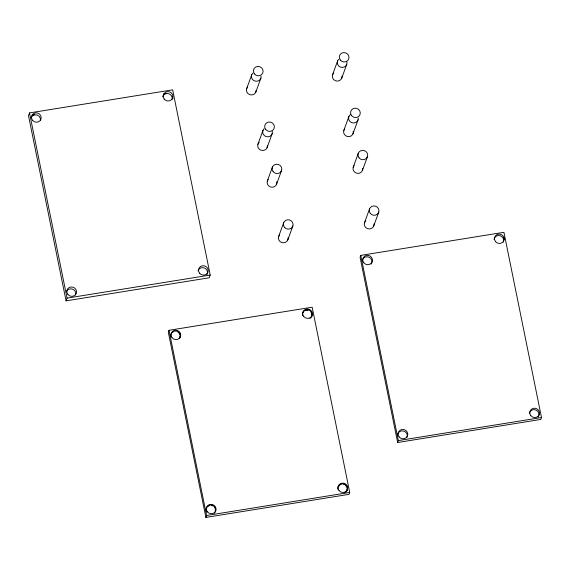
<?xml version="1.0" encoding="UTF-8"?>
<svg xmlns="http://www.w3.org/2000/svg" width="570" height="570" viewBox="0 0 570 570"><rect width="100%" height="100%" fill="white"/><g stroke="black" fill="none" stroke-linecap="round" stroke-linejoin="round"><path stroke-width="0.85" d="M29.497 112.91L28.5 115.646L66.077 300.86L209.226 277.782L210.223 275.054L172.646 89.832L29.497 112.91L67.068 298.131L66.077 300.86M246.618 88.806L251.748 74.699M169.005 330.286L168.307 332.196L205.884 517.418L349.032 494.34L349.731 492.43L312.153 307.209L169.005 330.286L206.582 515.501L205.884 517.418M255.795 92.141L260.925 78.033M257.889 144.367L263.019 130.259M267.066 147.701L272.204 133.594M267.309 181.103L272.446 166.996M276.493 184.438L281.623 170.33M332.502 74.955L337.639 60.848M278.588 236.671L283.717 222.564M341.687 78.29L346.817 64.182M287.764 240.006L292.894 225.898M343.781 130.523L348.911 116.415M352.958 133.857L358.088 119.75M353.201 167.259L358.338 153.152M362.378 170.594L367.515 156.486M364.472 222.827L369.609 208.72M360.774 255.381L360.076 257.291L397.653 442.505L540.802 419.427L541.5 417.518L503.923 232.304L360.774 255.381L398.352 440.596L397.653 442.505M373.656 226.155L378.786 212.047M32.013 115.076L34.649 114.655M163.747 93.843L166.383 93.416M67.068 298.131L210.223 275.054M398.352 440.596L541.5 417.518M206.582 515.501L349.731 492.43M503.93 237.69L504.286 239.429M172.532 96.914L172.888 98.653M261.096 76.237A4.888 4.667 20 0 1 254.605 80.954A4.888 4.667 20 0 1 252.859 73.131M256.151 90.331A4.888 4.667 20 0 1 249.653 94.62A4.888 4.667 20 0 1 247.551 87.139M272.303 131.385A4.888 4.667 20 0 1 266.083 136.593A4.888 4.667 20 0 1 264.131 128.699M267.394 145.464A4.888 4.667 20 0 1 260.903 150.181A4.888 4.667 20 0 1 259.158 142.358M346.916 61.973A4.888 4.667 20 0 1 340.703 67.182A4.888 4.667 20 0 1 338.751 59.287M342.014 76.052A4.888 4.667 20 0 1 335.523 80.769A4.888 4.667 20 0 1 333.778 72.946M358.259 117.954A4.888 4.667 20 0 1 351.54 122.578A4.888 4.667 20 0 1 350.393 114.549M353.222 131.2A4.888 4.667 20 0 1 347.244 136.479A4.888 4.667 20 0 1 344.715 128.856M198.004 270.885A4.888 4.667 20 0 1 204.502 268.035A4.888 4.667 20 0 1 206.967 274.655M66.462 291.669A4.888 4.667 20 0 1 72.568 289.175A4.888 4.667 20 0 1 75.646 295.004M31.143 117.57A4.888 4.667 20 0 1 40.434 120.448M162.678 96.779A4.888 4.667 20 0 1 168.706 93.758A4.888 4.667 20 0 1 172.019 99.672M288.092 237.761A4.888 4.667 20 0 1 281.844 242.564A4.888 4.667 20 0 1 279.521 235.004M373.984 223.917A4.888 4.667 20 0 1 367.493 228.634A4.888 4.667 20 0 1 365.748 220.811M276.756 181.78A4.888 4.667 20 0 1 270.779 187.06A4.888 4.667 20 0 1 268.242 179.436M362.712 168.35A4.888 4.667 20 0 1 356.457 173.152A4.888 4.667 20 0 1 354.134 165.592M337.832 489.309A4.888 4.667 20 0 1 341.231 484.001A4.888 4.667 20 0 1 347.123 486.93A4.888 4.667 20 0 1 344.822 492.779M338.694 485.911A4.888 4.667 20 0 1 341.067 484.479M343.788 484.557A4.888 4.667 20 0 1 344.252 484.728M345.541 485.505A4.888 4.667 20 0 1 347.216 490.015M339.157 485.946A4.888 4.667 20 0 1 339.549 485.683M346.952 488.939A4.888 4.667 20 0 1 347.045 489.794M302.812 312.595A4.888 4.667 20 0 1 303.368 311.811M304.48 310.899A4.888 4.667 20 0 1 307.992 310.329M310.914 312.111A4.888 4.667 20 0 1 311.89 315.908M303.119 312.488A4.888 4.667 20 0 1 303.461 312.146M311.633 314.832A4.888 4.667 20 0 1 311.704 316.136M302.613 315.616A4.888 4.667 20 0 1 305.477 310.023A4.888 4.667 20 0 1 311.605 312.41A4.888 4.667 20 0 1 309.916 318.459M172.012 332.695A4.888 4.667 20 0 1 173.615 331.733M178.118 332.331A4.888 4.667 20 0 1 180.191 337.141M179.935 336.065A4.888 4.667 20 0 1 180.006 337.369M170.815 336.435A4.888 4.667 20 0 1 176.786 331.156A4.888 4.667 20 0 1 179.322 338.78M206.817 512.188A4.888 4.667 20 0 1 208.007 505.918A4.888 4.667 20 0 1 214.605 506.83A4.888 4.667 20 0 1 214.306 513.228M206.995 507.143A4.888 4.667 20 0 1 209.368 505.711M211.613 505.668A4.888 4.667 20 0 1 212.553 505.961M214.541 507.443A4.888 4.667 20 0 1 215.574 510.791M215.147 509.758A4.888 4.667 20 0 1 215.346 511.026M397.575 435.031A4.888 4.667 20 0 1 403.553 431.034A4.888 4.667 20 0 1 406.93 437.454M362.249 260.925A4.888 4.667 20 0 1 368.712 257.084A4.888 4.667 20 0 1 371.134 264.195M494.012 239.243A4.888 4.667 20 0 1 500.161 235.766A4.888 4.667 20 0 1 503.303 242.122M529.338 413.35A4.888 4.667 20 0 1 535.957 410.044A4.888 4.667 20 0 1 538.158 417.069M254.412 73.901A4.888 4.667 20 0 0 262.756 73.01A4.888 4.667 20 0 0 257.569 66.455A4.888 4.667 20 0 0 254.412 73.901M265.684 129.461A4.888 4.667 20 0 0 274.028 128.578A4.888 4.667 20 0 0 268.848 122.023A4.888 4.667 20 0 0 265.684 129.461M340.304 60.05A4.888 4.667 20 0 0 348.648 59.166A4.888 4.667 20 0 0 343.461 52.611A4.888 4.667 20 0 0 340.304 60.05M351.576 115.617A4.888 4.667 20 0 0 359.919 114.734A4.888 4.667 20 0 0 354.74 108.179A4.888 4.667 20 0 0 351.576 115.617M199.536 273.194A4.888 4.667 20 0 0 207.879 272.31A4.888 4.667 20 0 0 202.692 265.748A4.888 4.667 20 0 0 199.536 273.194M67.837 294.426A4.888 4.667 20 0 0 76.181 293.536A4.888 4.667 20 0 0 70.993 286.981A4.888 4.667 20 0 0 67.837 294.426M32.511 120.32A4.888 4.667 20 0 0 40.855 119.436A4.888 4.667 20 0 0 35.675 112.881A4.888 4.667 20 0 0 32.511 120.32M164.21 99.087A4.888 4.667 20 0 0 172.553 98.204A4.888 4.667 20 0 0 167.373 91.649A4.888 4.667 20 0 0 164.21 99.087M284.394 227.231A4.888 4.667 20 0 0 292.738 226.347A4.888 4.667 20 0 0 287.551 219.785A4.888 4.667 20 0 0 284.394 227.231M370.286 213.387A4.888 4.667 20 0 0 378.623 212.496A4.888 4.667 20 0 0 373.443 205.941A4.888 4.667 20 0 0 370.286 213.387M273.123 171.663A4.888 4.667 20 0 0 281.459 170.779A4.888 4.667 20 0 0 276.279 164.224A4.888 4.667 20 0 0 273.123 171.663M359.007 157.819A4.888 4.667 20 0 0 367.351 156.935A4.888 4.667 20 0 0 362.171 150.373A4.888 4.667 20 0 0 359.007 157.819M339.043 490.57A4.888 4.667 20 0 0 347.387 489.68A4.888 4.667 20 0 0 342.207 483.125A4.888 4.667 20 0 0 339.043 490.57M303.724 316.464A4.888 4.667 20 0 0 312.061 315.581A4.888 4.667 20 0 0 306.881 309.026A4.888 4.667 20 0 0 303.724 316.464M172.019 337.697A4.888 4.667 20 0 0 180.362 336.813A4.888 4.667 20 0 0 175.182 330.251A4.888 4.667 20 0 0 172.019 337.697M207.345 511.803A4.888 4.667 20 0 0 215.688 510.912A4.888 4.667 20 0 0 210.501 504.357A4.888 4.667 20 0 0 207.345 511.803M399.114 436.891A4.888 4.667 20 0 0 407.457 436.007A4.888 4.667 20 0 0 402.27 429.452A4.888 4.667 20 0 0 399.114 436.891M363.788 262.784A4.888 4.667 20 0 0 372.132 261.901A4.888 4.667 20 0 0 366.952 255.346A4.888 4.667 20 0 0 363.788 262.784M495.494 241.559A4.888 4.667 20 0 0 503.83 240.668A4.888 4.667 20 0 0 498.65 234.113A4.888 4.667 20 0 0 495.494 241.559M530.812 415.658A4.888 4.667 20 0 0 539.156 414.775A4.888 4.667 20 0 0 533.976 408.22A4.888 4.667 20 0 0 530.812 415.658"/></g></svg>
